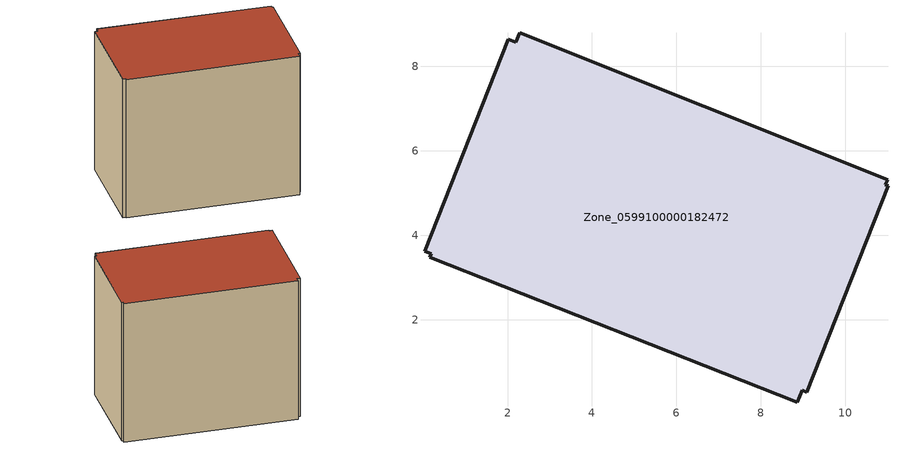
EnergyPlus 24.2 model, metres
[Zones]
Zone_0599100000182472
 floor ground (C_G): 2.2,8.57 2.29,8.8 11,5.31 10.95,5.19 11.01,5.17 9.08,0.29 8.98,0.33 8.87,0.04 0.16,3.48 0.19,3.56 0.03,3.62 2.02,8.64 z0.34
 wall outside (C_F): 2.02,8.64 0.03,3.62 0.19,3.56 0.16,3.48 8.87,0.04 8.98,0.33 9.08,0.29 11.01,5.17 10.95,5.19 11,5.31 2.29,8.8 2.2,8.57 2.02,8.64 z0.34:8.5
 roof outside (C_R): 2.2,8.57 2.02,8.64 0.03,3.62 0.19,3.56 0.16,3.48 8.87,0.04 8.98,0.33 9.08,0.29 11.01,5.17 10.95,5.19 11,5.31 2.29,8.8 z8.5
[BUILDING]
Pand.0599100000182472: North Axis=0; Terrain=City; Loads Convergence Tolerance Value=0.04; Temperature Convergence Tolerance Value=0.4; Solar Distribution=FullExterior; Maximum Number of Warmup Days=25; Minimum Number of Warmup Days=1
[Site:Location]
Rotterdam.The.Hague.AP_ZH_NLD Design_Conditions: Latitude=51.96; Longitude=4.45; Time Zone=1; Elevation=-4.5
[SITE:GROUNDTEMPERATURE:BUILDINGSURFACE]
18, 18, 18, 18, 18, 18, 18, 18, 18, 18, 18, 18
[MATERIAL] Thermal Absorptance=0.9; Solar Absorptance=0.7; Visible Absorptance=0.7
Name | Roughness | Thickness | Conductivity | Density | Specific Heat
G.TC.1965-1974 | MediumSmooth | 0.15 | 0.882353 | 540 | 1210
F.TC.1965-1974 | Rough | 0.3 | 0.697674 | 1920 | 840
R.TC.1965-1974 | MediumRough | 0.2 | 0.232558 | 1500 | 1000
[CONSTRUCTION]
C_G: G.TC.1965-1974
C_F: F.TC.1965-1974
C_R: R.TC.1965-1974
[ZONE]
Zone_0599100000182472: Type=1; Multiplier=1; Ceiling Height=Autocalculate; Volume=Autocalculate; Floor Area=autocalculate; Part of Total Floor Area=Yes
[ZONEINFILTRATION:DESIGNFLOWRATE]
Infil_Zone_0599100000182472: Zone or ZoneList or Space or SpaceList=Zone_0599100000182472; Schedule=AlwaysOn; Design Flow Rate Calculation Method=Flow/Area; Flow Rate per Floor Area=0.003; Constant Term Coefficient=1; Temperature Term Coefficient=0; Velocity Term Coefficient=0; Velocity Squared Term Coefficient=0
[HVACTEMPLATE:ZONE:IDEALLOADSAIRSYSTEM]
Zone_0599100000182472: Maximum Heating Supply Air Temperature=50; Minimum Cooling Supply Air Temperature=13; Maximum Heating Supply Air Humidity Ratio=0.0156; Minimum Cooling Supply Air Humidity Ratio=0.0077; Heating Limit=NoLimit; Cooling Limit=NoLimit; Dehumidification Control Type=ConstantSensibleHeatRatio; Cooling Sensible Heat Ratio=0.7; Dehumidification Setpoint=60; Humidification Control Type=None; Humidification Setpoint=30; Outdoor Air Method=None; Outdoor Air Flow Rate per Person=0.00944; Outdoor Air Flow Rate per Zone Floor Area=0; Outdoor Air Flow Rate per Zone=0; Demand Controlled Ventilation Type=None; Outdoor Air Economizer Type=NoEconomizer; Heat Recovery Type=None; Sensible Heat Recovery Effectiveness=0.7; Latent Heat Recovery Effectiveness=0.65
[ZONECONTROL:THERMOSTAT]
ThermostatControl_Zone_0599100000182472: Zone or ZoneList=Zone_0599100000182472; Control Type Schedule=DualSetpointControlType; Control 1=Thermostat_Zone_0599100000182472; Temperature Difference Between Cutout And Setpoint=0
[THERMOSTATSETPOINT:DUALSETPOINT]
Thermostat_Zone_0599100000182472: Heating Setpoint Temperature Schedule=HeatingSetpoint_Zone_0599100000182472; Cooling Setpoint Temperature Schedule=CoolingSetpoint_Zone_0599100000182472
[SCHEDULE:COMPACT]
HeatingSetpoint_Zone_0599100000182472: Through: 12/31, For: AllDays, Until: 24:00, 21
CoolingSetpoint_Zone_0599100000182472: Through: 12/31, For: AllDays, Until: 24:00, 24
DualSetpointControlType: Through: 12/31, For: AllDays, Until: 24:00, 4
AlwaysOn: Through: 12/31, For: AllDays, Until: 24:00, 1
